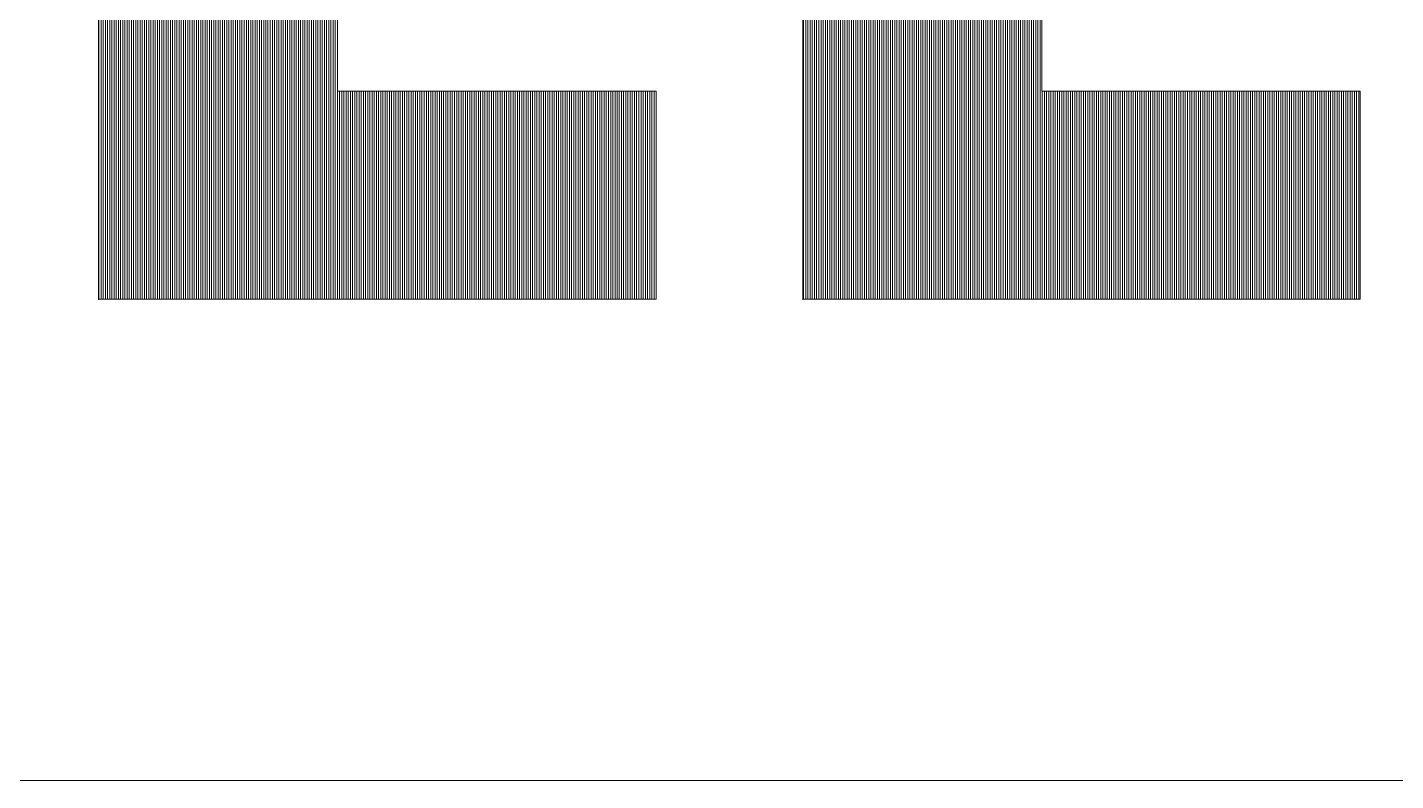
# Model space of a CAD drawing. Header units: millimetres. Extents: x 2 to 845, y 5 to 599.
# Drawn here: x 729.75 to 733.06, y 65.997 to 67.818 of the extents above; entities that cross this region are included whole.
import ezdxf

# ---------------------------------------------------------------- set-up
doc = ezdxf.new("R2010")
doc.units = ezdxf.units.MM
doc.linetypes.add('XKITLINE00', pattern=[0])
doc.layers.add('Outro tipo de objeto', color=7, linetype='Continuous', lineweight=0)

msp = doc.modelspace()

# ---------------------------------------------------------------- linework, layer by layer
at = {"layer": 'Outro tipo de objeto', "color": 7, "linetype": 'XKITLINE00', "lineweight": 0}
for p, q in [((729.9221, 69.6393), (729.9221, 67.1599)), ((729.9226, 69.6388), (729.9226, 67.1611)), ((729.9228, 67.1611), (729.9228, 69.6393)), ((729.928, 67.1611), (729.928, 69.6393)), ((729.9333, 67.1611), (729.9333, 69.6393)), ((729.9385, 67.1611), (729.9385, 69.6393)), ((729.9438, 67.1611), (729.9438, 69.6393)), ((729.949, 67.1611), (729.949, 69.6393)), ((729.9543, 67.1611), (729.9543, 69.6393)), ((729.9543, 67.1611), (729.9543, 69.6393)), ((729.9595, 67.1611), (729.9595, 69.6393)), ((729.9648, 67.1611), (729.9648, 69.6393)), ((729.97, 67.1611), (729.97, 69.6393)), ((729.9753, 67.1611), (729.9753, 69.6393)), ((729.9805, 67.1611), (729.9805, 69.6393)), ((729.9857, 67.1611), (729.9857, 69.6393)), ((729.991, 67.1611), (729.991, 69.6393)), ((729.9962, 67.1611), (729.9962, 69.6393)), ((730.0015, 67.1611), (730.0015, 69.6393)), ((730.0067, 67.1611), (730.0067, 69.6393)), ((730.012, 67.1611), (730.012, 69.6393)), ((730.0172, 67.1611), (730.0172, 69.6393)), ((730.0225, 67.1611), (730.0225, 69.6393)), ((730.0277, 67.1611), (730.0277, 69.6393)), ((730.033, 67.1611), (730.033, 69.6393)), ((730.0382, 67.1611), (730.0382, 69.6393)), ((730.0435, 67.1611), (730.0435, 69.6393)), ((730.0487, 67.1611), (730.0487, 69.6393)), ((730.054, 67.1611), (730.054, 69.6393)), ((730.0592, 67.1611), (730.0592, 69.6393)), ((730.0645, 67.1611), (730.0645, 69.6393)), ((730.0697, 67.1611), (730.0697, 69.6393)), ((730.0749, 67.1611), (730.0749, 69.6393)), ((730.0802, 67.1611), (730.0802, 69.6393)), ((730.0854, 67.1611), (730.0854, 69.6393)), ((730.0907, 67.1611), (730.0907, 69.6393)), ((730.0959, 67.1611), (730.0959, 69.6393)), ((730.1012, 67.1611), (730.1012, 69.6393)), ((730.1064, 67.1611), (730.1064, 69.6393)), ((730.1117, 67.1611), (730.1117, 69.6393)), ((730.1169, 67.1611), (730.1169, 69.6393)), ((730.1222, 67.1611), (730.1222, 69.6393)), ((730.1274, 67.1611), (730.1274, 69.6393)), ((730.1327, 67.1611), (730.1327, 69.6393)), ((730.1379, 67.1611), (730.1379, 69.6393)), ((730.1432, 67.1611), (730.1432, 69.6393)), ((730.1484, 67.1611), (730.1484, 69.6393)), ((730.1537, 67.1611), (730.1537, 69.6393)), ((730.1589, 67.1611), (730.1589, 69.6393)), ((730.1641, 67.1611), (730.1641, 69.6393)), ((730.1694, 67.1611), (730.1694, 69.6393)), ((730.1746, 67.1611), (730.1746, 69.6393)), ((730.1799, 67.1611), (730.1799, 69.6393)), ((730.1851, 67.1611), (730.1851, 69.6393)), ((730.1904, 67.1611), (730.1904, 69.6393)), ((730.1956, 67.1611), (730.1956, 69.6393)), ((730.2009, 67.1611), (730.2009, 69.6393)), ((730.2061, 67.1611), (730.2061, 69.6393)), ((730.2114, 67.1611), (730.2114, 69.6393)), ((730.2166, 67.1611), (730.2166, 69.6393)), ((730.2219, 67.1611), (730.2219, 69.6393)), ((730.2271, 67.1611), (730.2271, 69.6393)), ((730.2324, 67.1611), (730.2324, 69.6393)), ((730.2376, 67.1611), (730.2376, 69.6393)), ((730.2428, 67.1611), (730.2428, 69.6393)), ((730.2481, 67.1611), (730.2481, 69.6393)), ((730.2533, 67.1611), (730.2533, 69.6393)), ((730.2586, 67.1611), (730.2586, 69.6393)), ((730.2638, 67.1611), (730.2638, 69.6393)), ((730.2691, 67.1611), (730.2691, 69.6393)), ((730.2743, 67.1611), (730.2743, 69.6393)), ((730.2796, 67.1611), (730.2796, 69.6393)), ((730.2848, 67.1611), (730.2848, 69.6393)), ((730.2901, 67.1611), (730.2901, 69.6393)), ((730.2953, 67.1611), (730.2953, 69.6393)), ((730.3006, 67.1611), (730.3006, 69.6393)), ((730.3058, 67.1611), (730.3058, 69.6393)), ((730.3111, 67.1611), (730.3111, 69.6393)), ((730.3163, 67.1611), (730.3163, 69.6393)), ((730.3216, 67.1611), (730.3216, 69.6393)), ((730.3268, 67.1611), (730.3268, 69.6393)), ((730.332, 67.1611), (730.332, 69.6393)), ((730.3373, 67.1611), (730.3373, 69.6393)), ((730.3425, 67.1611), (730.3425, 69.6393)), ((730.3478, 67.1611), (730.3478, 69.6393)), ((730.353, 67.1611), (730.353, 69.6393)), ((730.3583, 67.1611), (730.3583, 69.6393)), ((730.3635, 67.1611), (730.3635, 69.6393)), ((730.3688, 67.1611), (730.3688, 69.6393)), ((730.374, 67.1611), (730.374, 69.6393)), ((730.3793, 67.1611), (730.3793, 69.6393)), ((730.3845, 67.1611), (730.3845, 69.6393)), ((730.3898, 67.1611), (730.3898, 69.6393)), ((730.395, 67.1611), (730.395, 69.6393)), ((730.4003, 67.1611), (730.4003, 69.6393)), ((730.4055, 67.1611), (730.4055, 69.6393)), ((730.4107, 67.1611), (730.4107, 69.6393)), ((730.416, 67.1611), (730.416, 69.6393)), ((730.4212, 67.1611), (730.4212, 69.6393)), ((730.4265, 67.1611), (730.4265, 69.6393)), ((730.4317, 67.1611), (730.4317, 69.6393)), ((730.437, 67.1611), (730.437, 69.6393)), ((730.4422, 67.1611), (730.4422, 69.6393)), ((730.4475, 67.1611), (730.4475, 69.6393)), ((730.4527, 67.1611), (730.4527, 69.6393)), ((730.458, 67.1611), (730.458, 69.6393)), ((730.4632, 67.1611), (730.4632, 69.6393)), ((730.4685, 67.1611), (730.4685, 69.6393)), ((730.4737, 67.1611), (730.4737, 69.6393)), ((730.479, 67.1611), (730.479, 69.6393)), ((730.4842, 67.1611), (730.4842, 69.6393)), ((730.4895, 67.1611), (730.4895, 69.6393)), ((730.4947, 67.1611), (730.4947, 69.6393)), ((730.4999, 67.1611), (730.4999, 69.6393)), ((731.6262, 69.6393), (731.6262, 67.1599)), ((731.6267, 69.6388), (731.6267, 67.1611)), ((731.628, 67.1611), (731.628, 69.6393)), ((731.6333, 67.1611), (731.6333, 69.6393)), ((731.6333, 67.1611), (731.6333, 69.6393)), ((731.6385, 67.1611), (731.6385, 69.6393)), ((731.6438, 67.1611), (731.6438, 69.6393)), ((731.649, 67.1611), (731.649, 69.6393)), ((731.6543, 67.1611), (731.6543, 69.6393)), ((731.6595, 67.1611), (731.6595, 69.6393)), ((731.6648, 67.1611), (731.6648, 69.6393)), ((731.67, 67.1611), (731.67, 69.6393)), ((731.6753, 67.1611), (731.6753, 69.6393)), ((731.6805, 67.1611), (731.6805, 69.6393)), ((731.6857, 67.1611), (731.6857, 69.6393)), ((731.691, 67.1611), (731.691, 69.6393)), ((731.6962, 67.1611), (731.6962, 69.6393)), ((731.7015, 67.1611), (731.7015, 69.6393)), ((731.7067, 67.1611), (731.7067, 69.6393)), ((731.712, 67.1611), (731.712, 69.6393)), ((731.7172, 67.1611), (731.7172, 69.6393)), ((731.7225, 67.1611), (731.7225, 69.6393)), ((731.7277, 67.1611), (731.7277, 69.6393)), ((731.733, 67.1611), (731.733, 69.6393)), ((731.7382, 67.1611), (731.7382, 69.6393)), ((731.7435, 67.1611), (731.7435, 69.6393)), ((731.7487, 67.1611), (731.7487, 69.6393)), ((731.754, 67.1611), (731.754, 69.6393)), ((731.7592, 67.1611), (731.7592, 69.6393)), ((731.7645, 67.1611), (731.7645, 69.6393)), ((731.7697, 67.1611), (731.7697, 69.6393)), ((731.7749, 67.1611), (731.7749, 69.6393)), ((731.7802, 67.1611), (731.7802, 69.6393)), ((731.7854, 67.1611), (731.7854, 69.6393)), ((731.7907, 67.1611), (731.7907, 69.6393)), ((731.7959, 67.1611), (731.7959, 69.6393)), ((731.8012, 67.1611), (731.8012, 69.6393)), ((731.8064, 67.1611), (731.8064, 69.6393)), ((731.8117, 67.1611), (731.8117, 69.6393)), ((731.8169, 67.1611), (731.8169, 69.6393)), ((731.8222, 67.1611), (731.8222, 69.6393)), ((731.8274, 67.1611), (731.8274, 69.6393)), ((731.8327, 67.1611), (731.8327, 69.6393)), ((731.8379, 67.1611), (731.8379, 69.6393)), ((731.8432, 67.1611), (731.8432, 69.6393)), ((731.8484, 67.1611), (731.8484, 69.6393)), ((731.8537, 67.1611), (731.8537, 69.6393)), ((731.8589, 67.1611), (731.8589, 69.6393)), ((731.8641, 67.1611), (731.8641, 69.6393)), ((731.8694, 67.1611), (731.8694, 69.6393)), ((731.8746, 67.1611), (731.8746, 69.6393)), ((731.8799, 67.1611), (731.8799, 69.6393)), ((731.8851, 67.1611), (731.8851, 69.6393)), ((731.8904, 67.1611), (731.8904, 69.6393)), ((731.8956, 67.1611), (731.8956, 69.6393)), ((731.9009, 67.1611), (731.9009, 69.6393)), ((731.9061, 67.1611), (731.9061, 69.6393)), ((731.9114, 67.1611), (731.9114, 69.6393)), ((731.9166, 67.1611), (731.9166, 69.6393)), ((731.9219, 67.1611), (731.9219, 69.6393)), ((731.9271, 67.1611), (731.9271, 69.6393)), ((731.9324, 67.1611), (731.9324, 69.6393)), ((731.9376, 67.1611), (731.9376, 69.6393)), ((731.9428, 67.1611), (731.9428, 69.6393)), ((731.9481, 67.1611), (731.9481, 69.6393)), ((731.9533, 67.1611), (731.9533, 69.6393)), ((731.9586, 67.1611), (731.9586, 69.6393)), ((731.9638, 67.1611), (731.9638, 69.6393)), ((731.9691, 67.1611), (731.9691, 69.6393)), ((731.9743, 67.1611), (731.9743, 69.6393)), ((731.9796, 67.1611), (731.9796, 69.6393)), ((731.9848, 67.1611), (731.9848, 69.6393)), ((731.9901, 67.1611), (731.9901, 69.6393)), ((731.9953, 67.1611), (731.9953, 69.6393)), ((732.0006, 67.1611), (732.0006, 69.6393)), ((732.0058, 67.1611), (732.0058, 69.6393)), ((732.0111, 67.1611), (732.0111, 69.6393)), ((732.0163, 67.1611), (732.0163, 69.6393)), ((732.0216, 67.1611), (732.0216, 69.6393)), ((732.0268, 67.1611), (732.0268, 69.6393)), ((732.032, 67.1611), (732.032, 69.6393)), ((732.0373, 67.1611), (732.0373, 69.6393)), ((732.0425, 67.1611), (732.0425, 69.6393)), ((732.0478, 67.1611), (732.0478, 69.6393)), ((732.053, 67.1611), (732.053, 69.6393)), ((732.0583, 67.1611), (732.0583, 69.6393)), ((732.0635, 67.1611), (732.0635, 69.6393)), ((732.0688, 67.1611), (732.0688, 69.6393)), ((732.074, 67.1611), (732.074, 69.6393)), ((732.0793, 67.1611), (732.0793, 69.6393)), ((732.0845, 67.1611), (732.0845, 69.6393)), ((732.0898, 67.1611), (732.0898, 69.6393)), ((732.095, 67.1611), (732.095, 69.6393)), ((732.1003, 67.1611), (732.1003, 69.6393)), ((732.1055, 67.1611), (732.1055, 69.6393)), ((732.1107, 67.1611), (732.1107, 69.6393)), ((732.116, 67.1611), (732.116, 69.6393)), ((732.1212, 67.1611), (732.1212, 69.6393)), ((732.1265, 67.1611), (732.1265, 69.6393)), ((732.1317, 67.1611), (732.1317, 69.6393)), ((732.137, 67.1611), (732.137, 69.6393)), ((732.1422, 67.1611), (732.1422, 69.6393)), ((732.1475, 67.1611), (732.1475, 69.6393)), ((732.1527, 67.1611), (732.1527, 69.6393)), ((732.158, 67.1611), (732.158, 69.6393)), ((732.1632, 67.1611), (732.1632, 69.6393)), ((732.1685, 67.1611), (732.1685, 69.6393)), ((732.1737, 67.1611), (732.1737, 69.6393)), ((732.179, 67.1611), (732.179, 69.6393)), ((732.1842, 67.1611), (732.1842, 69.6393)), ((732.1895, 67.1611), (732.1895, 69.6393)), ((732.1947, 67.1611), (732.1947, 69.6393)), ((732.1999, 67.1611), (732.1999, 69.6393)), ((730.5004, 67.6642), (730.5004, 68.2047)), ((732.2045, 67.6642), (732.2045, 68.2047)), ((731.2708, 67.6642), (730.5004, 67.6642)), ((730.5052, 67.1611), (730.5052, 67.6642)), ((730.5104, 67.1611), (730.5104, 67.6642)), ((730.5157, 67.1611), (730.5157, 67.6642)), ((730.5209, 67.1611), (730.5209, 67.6642)), ((730.5262, 67.1611), (730.5262, 67.6642)), ((730.5314, 67.1611), (730.5314, 67.6642)), ((730.5367, 67.1611), (730.5367, 67.6642)), ((730.5419, 67.1611), (730.5419, 67.6642)), ((730.5472, 67.1611), (730.5472, 67.6642)), ((730.5524, 67.1611), (730.5524, 67.6642)), ((730.5577, 67.1611), (730.5577, 67.6642)), ((730.5629, 67.1611), (730.5629, 67.6642)), ((730.5682, 67.1611), (730.5682, 67.6642)), ((730.5734, 67.1611), (730.5734, 67.6642)), ((730.5787, 67.1611), (730.5787, 67.6642)), ((730.5839, 67.1611), (730.5839, 67.6642)), ((730.5891, 67.1611), (730.5891, 67.6642)), ((730.5944, 67.1611), (730.5944, 67.6642)), ((730.5996, 67.1611), (730.5996, 67.6642)), ((730.6049, 67.1611), (730.6049, 67.6642)), ((730.6101, 67.1611), (730.6101, 67.6642)), ((730.6154, 67.1611), (730.6154, 67.6642)), ((730.6206, 67.1611), (730.6206, 67.6642)), ((730.6259, 67.1611), (730.6259, 67.6642)), ((730.6311, 67.1611), (730.6311, 67.6642)), ((730.6364, 67.1611), (730.6364, 67.6642)), ((730.6416, 67.1611), (730.6416, 67.6642)), ((730.6469, 67.1611), (730.6469, 67.6642)), ((730.6521, 67.1611), (730.6521, 67.6642)), ((730.6574, 67.1611), (730.6574, 67.6642)), ((730.6626, 67.1611), (730.6626, 67.6642)), ((730.6678, 67.1611), (730.6678, 67.6642)), ((730.6731, 67.1611), (730.6731, 67.6642)), ((730.6783, 67.1611), (730.6783, 67.6642)), ((730.6836, 67.1611), (730.6836, 67.6642)), ((730.6888, 67.1611), (730.6888, 67.6642)), ((730.6941, 67.1611), (730.6941, 67.6642)), ((730.6993, 67.1611), (730.6993, 67.6642)), ((730.7046, 67.1611), (730.7046, 67.6642)), ((730.7098, 67.1611), (730.7098, 67.6642)), ((730.7151, 67.1611), (730.7151, 67.6642)), ((730.7203, 67.1611), (730.7203, 67.6642)), ((730.7256, 67.1611), (730.7256, 67.6642)), ((730.7308, 67.1611), (730.7308, 67.6642)), ((730.7361, 67.1611), (730.7361, 67.6642)), ((730.7413, 67.1611), (730.7413, 67.6642)), ((730.7466, 67.1611), (730.7466, 67.6642)), ((730.7518, 67.1611), (730.7518, 67.6642)), ((730.757, 67.1611), (730.757, 67.6642)), ((730.7623, 67.1611), (730.7623, 67.6642)), ((730.7675, 67.1611), (730.7675, 67.6642)), ((730.7728, 67.1611), (730.7728, 67.6642)), ((730.778, 67.1611), (730.778, 67.6642)), ((730.7833, 67.1611), (730.7833, 67.6642)), ((730.7885, 67.1611), (730.7885, 67.6642)), ((730.7938, 67.1611), (730.7938, 67.6642)), ((730.799, 67.1611), (730.799, 67.6642)), ((730.8043, 67.1611), (730.8043, 67.6642)), ((730.8095, 67.1611), (730.8095, 67.6642)), ((730.8148, 67.1611), (730.8148, 67.6642)), ((730.82, 67.1611), (730.82, 67.6642)), ((730.8253, 67.1611), (730.8253, 67.6642)), ((730.8305, 67.1611), (730.8305, 67.6642)), ((730.8357, 67.1611), (730.8357, 67.6642)), ((730.841, 67.1611), (730.841, 67.6642)), ((730.8462, 67.1611), (730.8462, 67.6642)), ((730.8515, 67.1611), (730.8515, 67.6642)), ((730.8567, 67.1611), (730.8567, 67.6642)), ((730.862, 67.1611), (730.862, 67.6642)), ((730.8672, 67.1611), (730.8672, 67.6642)), ((730.8725, 67.1611), (730.8725, 67.6642)), ((730.8777, 67.1611), (730.8777, 67.6642)), ((730.883, 67.1611), (730.883, 67.6642)), ((730.8882, 67.1611), (730.8882, 67.6642)), ((730.8935, 67.1611), (730.8935, 67.6642)), ((730.8987, 67.1611), (730.8987, 67.6642)), ((730.904, 67.1611), (730.904, 67.6642)), ((730.9092, 67.1611), (730.9092, 67.6642)), ((730.9145, 67.1611), (730.9145, 67.6642)), ((730.9197, 67.1611), (730.9197, 67.6642)), ((730.9249, 67.1611), (730.9249, 67.6642)), ((730.9302, 67.1611), (730.9302, 67.6642)), ((730.9354, 67.1611), (730.9354, 67.6642)), ((730.9407, 67.1611), (730.9407, 67.6642)), ((730.9459, 67.1611), (730.9459, 67.6642)), ((730.9512, 67.1611), (730.9512, 67.6642)), ((730.9564, 67.1611), (730.9564, 67.6642)), ((730.9617, 67.1611), (730.9617, 67.6642)), ((730.9669, 67.1611), (730.9669, 67.6642)), ((730.9722, 67.1611), (730.9722, 67.6642)), ((730.9774, 67.1611), (730.9774, 67.6642)), ((730.9827, 67.1611), (730.9827, 67.6642)), ((730.9879, 67.1611), (730.9879, 67.6642)), ((730.9932, 67.1611), (730.9932, 67.6642)), ((730.9984, 67.1611), (730.9984, 67.6642)), ((731.0037, 67.1611), (731.0037, 67.6642)), ((731.0089, 67.1611), (731.0089, 67.6642)), ((731.0141, 67.1611), (731.0141, 67.6642)), ((731.0194, 67.1611), (731.0194, 67.6642)), ((731.0246, 67.1611), (731.0246, 67.6642)), ((731.0299, 67.1611), (731.0299, 67.6642)), ((731.0351, 67.1611), (731.0351, 67.6642)), ((731.0404, 67.1611), (731.0404, 67.6642)), ((731.0456, 67.1611), (731.0456, 67.6642)), ((731.0509, 67.1611), (731.0509, 67.6642)), ((731.0561, 67.1611), (731.0561, 67.6642)), ((731.0614, 67.1611), (731.0614, 67.6642)), ((731.0666, 67.1611), (731.0666, 67.6642)), ((731.0719, 67.1611), (731.0719, 67.6642)), ((731.0771, 67.1611), (731.0771, 67.6642)), ((731.0824, 67.1611), (731.0824, 67.6642)), ((731.0876, 67.1611), (731.0876, 67.6642)), ((731.0928, 67.1611), (731.0928, 67.6642)), ((731.0981, 67.1611), (731.0981, 67.6642)), ((731.1033, 67.1611), (731.1033, 67.6642)), ((731.1086, 67.1611), (731.1086, 67.6642)), ((731.1138, 67.1611), (731.1138, 67.6642)), ((731.1191, 67.1611), (731.1191, 67.6642)), ((731.1243, 67.1611), (731.1243, 67.6642)), ((731.1296, 67.1611), (731.1296, 67.6642)), ((731.1348, 67.1611), (731.1348, 67.6642)), ((731.1401, 67.1611), (731.1401, 67.6642)), ((731.1453, 67.1611), (731.1453, 67.6642)), ((731.1506, 67.1611), (731.1506, 67.6642)), ((731.1558, 67.1611), (731.1558, 67.6642)), ((731.1611, 67.1611), (731.1611, 67.6642)), ((731.1663, 67.1611), (731.1663, 67.6642)), ((731.1716, 67.1611), (731.1716, 67.6642)), ((731.1768, 67.1611), (731.1768, 67.6642)), ((731.182, 67.1611), (731.182, 67.6642)), ((731.1873, 67.1611), (731.1873, 67.6642)), ((731.1925, 67.1611), (731.1925, 67.6642)), ((731.1978, 67.1611), (731.1978, 67.6642)), ((731.203, 67.1611), (731.203, 67.6642)), ((731.2083, 67.1611), (731.2083, 67.6642)), ((731.2135, 67.1611), (731.2135, 67.6642)), ((731.2188, 67.1611), (731.2188, 67.6642)), ((731.224, 67.1611), (731.224, 67.6642)), ((731.2293, 67.1611), (731.2293, 67.6642)), ((731.2345, 67.1611), (731.2345, 67.6642)), ((731.2398, 67.1611), (731.2398, 67.6642)), ((731.245, 67.1611), (731.245, 67.6642)), ((731.2503, 67.1611), (731.2503, 67.6642)), ((731.2555, 67.1611), (731.2555, 67.6642)), ((731.2607, 67.1611), (731.2607, 67.6642)), ((731.266, 67.1611), (731.266, 67.6642)), ((731.2708, 67.1611), (731.2708, 67.6642)), ((732.9749, 67.6642), (732.2045, 67.6642)), ((732.2052, 67.1611), (732.2052, 67.6642)), ((732.2104, 67.1611), (732.2104, 67.6642)), ((732.2157, 67.1611), (732.2157, 67.6642)), ((732.2209, 67.1611), (732.2209, 67.6642)), ((732.2262, 67.1611), (732.2262, 67.6642)), ((732.2314, 67.1611), (732.2314, 67.6642)), ((732.2367, 67.1611), (732.2367, 67.6642)), ((732.2419, 67.1611), (732.2419, 67.6642)), ((732.2472, 67.1611), (732.2472, 67.6642)), ((732.2524, 67.1611), (732.2524, 67.6642)), ((732.2577, 67.1611), (732.2577, 67.6642)), ((732.2629, 67.1611), (732.2629, 67.6642)), ((732.2682, 67.1611), (732.2682, 67.6642)), ((732.2734, 67.1611), (732.2734, 67.6642)), ((732.2787, 67.1611), (732.2787, 67.6642)), ((732.2839, 67.1611), (732.2839, 67.6642)), ((732.2891, 67.1611), (732.2891, 67.6642)), ((732.2944, 67.1611), (732.2944, 67.6642)), ((732.2996, 67.1611), (732.2996, 67.6642)), ((732.3049, 67.1611), (732.3049, 67.6642)), ((732.3101, 67.1611), (732.3101, 67.6642)), ((732.3154, 67.1611), (732.3154, 67.6642)), ((732.3206, 67.1611), (732.3206, 67.6642)), ((732.3259, 67.1611), (732.3259, 67.6642)), ((732.3311, 67.1611), (732.3311, 67.6642)), ((732.3364, 67.1611), (732.3364, 67.6642)), ((732.3416, 67.1611), (732.3416, 67.6642)), ((732.3469, 67.1611), (732.3469, 67.6642)), ((732.3521, 67.1611), (732.3521, 67.6642)), ((732.3574, 67.1611), (732.3574, 67.6642)), ((732.3626, 67.1611), (732.3626, 67.6642)), ((732.3678, 67.1611), (732.3678, 67.6642)), ((732.3731, 67.1611), (732.3731, 67.6642)), ((732.3783, 67.1611), (732.3783, 67.6642)), ((732.3836, 67.1611), (732.3836, 67.6642)), ((732.3888, 67.1611), (732.3888, 67.6642)), ((732.3941, 67.1611), (732.3941, 67.6642)), ((732.3993, 67.1611), (732.3993, 67.6642)), ((732.4046, 67.1611), (732.4046, 67.6642)), ((732.4098, 67.1611), (732.4098, 67.6642)), ((732.4151, 67.1611), (732.4151, 67.6642)), ((732.4203, 67.1611), (732.4203, 67.6642)), ((732.4256, 67.1611), (732.4256, 67.6642)), ((732.4308, 67.1611), (732.4308, 67.6642)), ((732.4361, 67.1611), (732.4361, 67.6642)), ((732.4413, 67.1611), (732.4413, 67.6642)), ((732.4466, 67.1611), (732.4466, 67.6642)), ((732.4518, 67.1611), (732.4518, 67.6642)), ((732.457, 67.1611), (732.457, 67.6642)), ((732.4623, 67.1611), (732.4623, 67.6642)), ((732.4675, 67.1611), (732.4675, 67.6642)), ((732.4728, 67.1611), (732.4728, 67.6642)), ((732.478, 67.1611), (732.478, 67.6642)), ((732.4833, 67.1611), (732.4833, 67.6642)), ((732.4885, 67.1611), (732.4885, 67.6642)), ((732.4938, 67.1611), (732.4938, 67.6642)), ((732.499, 67.1611), (732.499, 67.6642)), ((732.5043, 67.1611), (732.5043, 67.6642)), ((732.5095, 67.1611), (732.5095, 67.6642)), ((732.5148, 67.1611), (732.5148, 67.6642)), ((732.52, 67.1611), (732.52, 67.6642)), ((732.5253, 67.1611), (732.5253, 67.6642)), ((732.5305, 67.1611), (732.5305, 67.6642)), ((732.5357, 67.1611), (732.5357, 67.6642)), ((732.541, 67.1611), (732.541, 67.6642)), ((732.5462, 67.1611), (732.5462, 67.6642)), ((732.5515, 67.1611), (732.5515, 67.6642)), ((732.5567, 67.1611), (732.5567, 67.6642)), ((732.562, 67.1611), (732.562, 67.6642)), ((732.5672, 67.1611), (732.5672, 67.6642)), ((732.5725, 67.1611), (732.5725, 67.6642)), ((732.5777, 67.1611), (732.5777, 67.6642)), ((732.583, 67.1611), (732.583, 67.6642)), ((732.5882, 67.1611), (732.5882, 67.6642)), ((732.5935, 67.1611), (732.5935, 67.6642)), ((732.5987, 67.1611), (732.5987, 67.6642)), ((732.604, 67.1611), (732.604, 67.6642)), ((732.6092, 67.1611), (732.6092, 67.6642)), ((732.6145, 67.1611), (732.6145, 67.6642)), ((732.6197, 67.1611), (732.6197, 67.6642)), ((732.6249, 67.1611), (732.6249, 67.6642)), ((732.6302, 67.1611), (732.6302, 67.6642)), ((732.6354, 67.1611), (732.6354, 67.6642)), ((732.6407, 67.1611), (732.6407, 67.6642)), ((732.6459, 67.1611), (732.6459, 67.6642)), ((732.6512, 67.1611), (732.6512, 67.6642)), ((732.6564, 67.1611), (732.6564, 67.6642)), ((732.6617, 67.1611), (732.6617, 67.6642)), ((732.6669, 67.1611), (732.6669, 67.6642)), ((732.6722, 67.1611), (732.6722, 67.6642)), ((732.6774, 67.1611), (732.6774, 67.6642)), ((732.6827, 67.1611), (732.6827, 67.6642)), ((732.6879, 67.1611), (732.6879, 67.6642)), ((732.6932, 67.1611), (732.6932, 67.6642)), ((732.6984, 67.1611), (732.6984, 67.6642)), ((732.7037, 67.1611), (732.7037, 67.6642)), ((732.7089, 67.1611), (732.7089, 67.6642)), ((732.7141, 67.1611), (732.7141, 67.6642)), ((732.7194, 67.1611), (732.7194, 67.6642)), ((732.7246, 67.1611), (732.7246, 67.6642)), ((732.7299, 67.1611), (732.7299, 67.6642)), ((732.7351, 67.1611), (732.7351, 67.6642)), ((732.7404, 67.1611), (732.7404, 67.6642)), ((732.7456, 67.1611), (732.7456, 67.6642)), ((732.7509, 67.1611), (732.7509, 67.6642)), ((732.7561, 67.1611), (732.7561, 67.6642)), ((732.7614, 67.1611), (732.7614, 67.6642)), ((732.7666, 67.1611), (732.7666, 67.6642)), ((732.7719, 67.1611), (732.7719, 67.6642)), ((732.7771, 67.1611), (732.7771, 67.6642)), ((732.7824, 67.1611), (732.7824, 67.6642)), ((732.7876, 67.1611), (732.7876, 67.6642)), ((732.7928, 67.1611), (732.7928, 67.6642)), ((732.7981, 67.1611), (732.7981, 67.6642)), ((732.8033, 67.1611), (732.8033, 67.6642)), ((732.8086, 67.1611), (732.8086, 67.6642)), ((732.8138, 67.1611), (732.8138, 67.6642)), ((732.8191, 67.1611), (732.8191, 67.6642)), ((732.8243, 67.1611), (732.8243, 67.6642)), ((732.8296, 67.1611), (732.8296, 67.6642)), ((732.8348, 67.1611), (732.8348, 67.6642)), ((732.8401, 67.1611), (732.8401, 67.6642)), ((732.8453, 67.1611), (732.8453, 67.6642)), ((732.8506, 67.1611), (732.8506, 67.6642)), ((732.8558, 67.1611), (732.8558, 67.6642)), ((732.8611, 67.1611), (732.8611, 67.6642)), ((732.8663, 67.1611), (732.8663, 67.6642)), ((732.8716, 67.1611), (732.8716, 67.6642)), ((732.8768, 67.1611), (732.8768, 67.6642)), ((732.882, 67.1611), (732.882, 67.6642)), ((732.8873, 67.1611), (732.8873, 67.6642)), ((732.8925, 67.1611), (732.8925, 67.6642)), ((732.8978, 67.1611), (732.8978, 67.6642)), ((732.903, 67.1611), (732.903, 67.6642)), ((732.9083, 67.1611), (732.9083, 67.6642)), ((732.9135, 67.1611), (732.9135, 67.6642)), ((732.9188, 67.1611), (732.9188, 67.6642)), ((732.924, 67.1611), (732.924, 67.6642)), ((732.9293, 67.1611), (732.9293, 67.6642)), ((732.9345, 67.1611), (732.9345, 67.6642)), ((732.9398, 67.1611), (732.9398, 67.6642)), ((732.945, 67.1611), (732.945, 67.6642)), ((732.9503, 67.1611), (732.9503, 67.6642)), ((732.9555, 67.1611), (732.9555, 67.6642)), ((732.9607, 67.1611), (732.9607, 67.6642)), ((732.966, 67.1611), (732.966, 67.6642)), ((732.9712, 67.1611), (732.9712, 67.6642)), ((732.9749, 67.1611), (732.9749, 67.6642)), ((729.9226, 67.1611), (731.2708, 67.1611)), ((731.6267, 67.1611), (732.9749, 67.1611))]:
    msp.add_line(p, q, dxfattribs=at)
at = {"layer": 'Outro tipo de objeto', "color": 5, "linetype": 'XKITLINE00', "lineweight": 0}
msp.add_line((659.999, 65.9971), (834.9999, 65.9971), dxfattribs=at)

doc.saveas('drawing.dxf')
